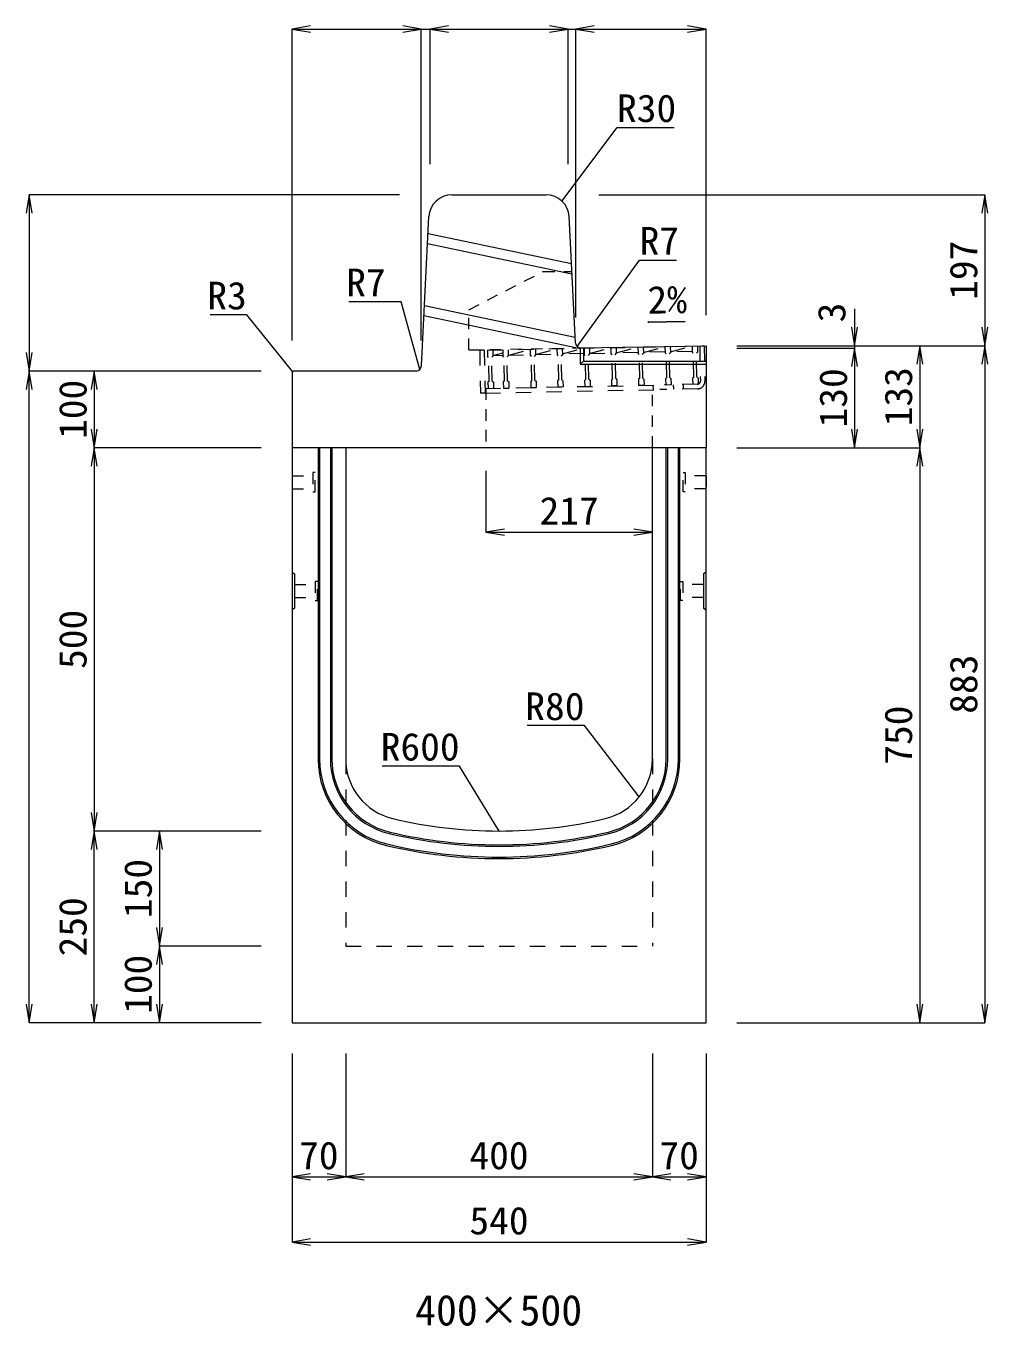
# Model space of a CAD drawing. Units: millimetres at full size. Extents: x -22536 to 51867, y -19720 to 38340.
# Drawn here: x -9951 to -8697, y 33353 to 35048 of the extents above; entities that cross this region are included whole.
import ezdxf
from ezdxf.enums import TextEntityAlignment as Align

# ---------------------------------------------------------------- set-up
doc = ezdxf.new("R2010")
doc.units = ezdxf.units.MM
doc.header["$LTSCALE"] = 20
for name, pattern in [('USER1', [2, 1, -1]), ('USER2', [1.35, 0.75, -0.6]), ('USER3', [1.35, 0.75, -0.6]), ('USER4', [2, 1, -1])]:
    doc.linetypes.add(name, pattern=pattern)
for name, color, linetype, lineweight in [('インサート', 3, 'USER2', 9), ('寸法引出', 7, 'Continuous', 9), ('寸法線', 7, 'Continuous', 13), ('引出線', 4, 'Continuous', 13), ('本体', 2, 'Continuous', 13), ('目地', 132, 'Continuous', 5), ('ｸﾞﾚｰﾁﾝｸﾞ', 7, 'USER4', 9)]:
    doc.layers.add(name, color=color, linetype=linetype, lineweight=lineweight)
doc.layers.add('文字', color=7, linetype='Continuous')
doc.styles.add('ＭＳ 明朝', font='')
doc.styles.get('ＭＳ 明朝').set_extended_font_data('MS Mincho')

# ---------------------------------------------------------------- blocks, each defined once
blk = doc.blocks.new('open_arrow')
at = {"color": 0, "linetype": 'Continuous', "lineweight": -2}
blk.add_lwpolyline([(7.5, 1.25), (0, 0), (7.5, -1.25)], dxfattribs=at)

msp = doc.modelspace()

# ---------------------------------------------------------------- linework, layer by layer
at = {"layer": 'インサート'}
for p, q in [((-9604.44, 34461.66), (-9577.44, 34461.66)), ((-9604.44, 34461.66), (-9604.44, 34444.66)), ((-9574.44, 34465.66), (-9577.44, 34465.66)), ((-9577.44, 34465.66), (-9577.44, 34440.66)), ((-9574.44, 34440.66), (-9574.44, 34465.66)), ((-9094.44, 34465.66), (-9091.44, 34465.66)), ((-9094.44, 34440.66), (-9094.44, 34465.66)), ((-9091.44, 34465.66), (-9091.44, 34440.66)), ((-9064.44, 34461.66), (-9091.44, 34461.66)), ((-9064.44, 34461.66), (-9064.44, 34444.66)), ((-9604.44, 34444.66), (-9577.44, 34444.66)), ((-9577.44, 34440.66), (-9574.44, 34440.66)), ((-9091.44, 34440.66), (-9094.44, 34440.66)), ((-9064.44, 34444.66), (-9091.44, 34444.66)), ((-9571.24, 34323.66), (-9574.24, 34323.66)), ((-9574.24, 34323.66), (-9574.24, 34298.66)), ((-9571.24, 34298.66), (-9571.24, 34323.66)), ((-9097.64, 34323.66), (-9094.64, 34323.66)), ((-9097.64, 34298.66), (-9097.64, 34323.66)), ((-9094.64, 34323.66), (-9094.64, 34298.66)), ((-9601.24, 34319.66), (-9574.24, 34319.66)), ((-9601.24, 34319.66), (-9601.24, 34302.66)), ((-9067.64, 34319.66), (-9094.64, 34319.66)), ((-9067.64, 34319.66), (-9067.64, 34302.66)), ((-9601.24, 34302.66), (-9574.24, 34302.66)), ((-9574.24, 34298.66), (-9571.24, 34298.66)), ((-9094.64, 34298.66), (-9097.64, 34298.66)), ((-9067.64, 34302.66), (-9094.64, 34302.66))]:
    msp.add_line(p, q, dxfattribs=at)
at = {"layer": '寸法引出'}
for p, q in [((-9228.44, 34607.15), (-9224.44, 34611.15)), ((-9224.44, 34611.15), (-9065.22, 34611.15)), ((-9228.44, 34607.15), (-9065.15, 34607.15))]:
    msp.add_line(p, q, dxfattribs=at)
at = {"layer": '寸法線'}
for p, q in [((-9604.44, 35044.19), (-9435.94, 35044.19)), ((-9604.44, 34638.16), (-9604.44, 35044.19)), ((-9483.94, 35044.19), (-9376.44, 35044.19)), ((-9435.94, 34638.16), (-9435.94, 35044.19)), ((-9435.94, 34638.16), (-9435.94, 35044.19)), ((-9424.44, 34868.16), (-9424.44, 35044.19)), ((-9424.44, 35044.19), (-9244.44, 35044.19)), ((-9424.44, 34868.16), (-9424.44, 35044.19)), ((-9292.44, 35044.19), (-9186.44, 35044.19)), ((-9244.44, 34868.16), (-9244.44, 35044.19)), ((-9244.44, 34868.16), (-9244.44, 35044.19)), ((-9234.44, 34668.16), (-9234.44, 35044.19)), ((-9234.44, 35044.19), (-9064.44, 35044.19)), ((-9234.44, 34668.16), (-9234.44, 35044.19)), ((-9064.44, 34671.16), (-9064.44, 35044.19)), ((-9947.38, 34828.16), (-9947.38, 34598.16)), ((-9464.44, 34828.16), (-9947.38, 34828.16)), ((-9204.44, 34828.16), (-8700.66, 34828.16)), ((-8700.66, 34828.16), (-8700.66, 34631.16)), ((-8870.66, 34679.16), (-8870.66, 34580.16)), ((-9024.44, 34631.16), (-8870.66, 34631.16)), ((-9024.44, 34631.16), (-8785.66, 34631.16)), ((-9024.44, 34631.16), (-8700.66, 34631.16)), ((-9024.44, 34631.16), (-8700.66, 34631.16)), ((-9024.44, 34628.16), (-8870.66, 34628.16)), ((-9024.44, 34628.16), (-8870.66, 34628.16)), ((-8870.66, 34628.16), (-8870.66, 34498.16)), ((-8785.66, 34631.16), (-8785.66, 34498.16)), ((-8700.66, 34631.16), (-8700.66, 33748.16)), ((-9644.44, 34598.16), (-9947.38, 34598.16)), ((-9947.38, 33748.16), (-9947.38, 34598.16)), ((-9644.44, 34598.16), (-9947.38, 34598.16)), ((-9862.38, 34598.16), (-9862.38, 34498.16)), ((-9644.44, 34598.16), (-9862.38, 34598.16)), ((-9644.44, 34498.16), (-9862.38, 34498.16)), ((-9862.38, 34498.16), (-9862.38, 33998.16)), ((-9644.44, 34498.16), (-9862.38, 34498.16)), ((-9024.44, 34498.16), (-8870.66, 34498.16)), ((-9024.44, 34498.16), (-8785.66, 34498.16)), ((-9024.44, 34498.16), (-8785.66, 34498.16)), ((-8785.66, 34498.16), (-8785.66, 33748.16)), ((-9351.44, 34468.16), (-9351.44, 34387.94)), ((-9351.44, 34387.94), (-9134.44, 34387.94)), ((-9644.44, 33998.16), (-9862.38, 33998.16)), ((-9862.38, 33748.16), (-9862.38, 33998.16)), ((-9644.44, 33998.16), (-9862.38, 33998.16)), ((-9777.38, 33998.16), (-9777.38, 33848.16)), ((-9644.44, 33998.16), (-9777.38, 33998.16)), ((-9644.44, 33848.16), (-9777.38, 33848.16)), ((-9777.38, 33848.16), (-9777.38, 33748.16)), ((-9644.44, 33848.16), (-9777.38, 33848.16)), ((-9644.44, 33748.16), (-9947.38, 33748.16)), ((-9644.44, 33748.16), (-9862.38, 33748.16)), ((-9644.44, 33748.16), (-9777.38, 33748.16)), ((-9024.44, 33748.16), (-8785.66, 33748.16)), ((-9024.44, 33748.16), (-8700.66, 33748.16)), ((-9604.44, 33708.16), (-9604.44, 33547.01)), ((-9604.44, 33708.16), (-9604.44, 33462.01)), ((-9534.44, 33708.16), (-9534.44, 33547.01)), ((-9534.44, 33708.16), (-9534.44, 33547.01)), ((-9134.44, 33708.16), (-9134.44, 33547.01)), ((-9134.44, 33708.16), (-9134.44, 33547.01)), ((-9064.44, 33708.16), (-9064.44, 33547.01)), ((-9064.44, 33708.16), (-9064.44, 33462.01)), ((-9604.44, 33547.01), (-9534.44, 33547.01)), ((-9534.44, 33547.01), (-9134.44, 33547.01)), ((-9134.44, 33547.01), (-9064.44, 33547.01)), ((-9604.44, 33462.01), (-9064.44, 33462.01))]:
    msp.add_line(p, q, dxfattribs=at)
at = {"layer": '引出線'}
for points in [[(-9252.3, 34819.9), (-9180.54, 34915.75), (-9105.86, 34915.75)], [(-9232.6, 34630.09), (-9151.09, 34742.84), (-9103.16, 34742.84)], [(-9437.77, 34600.09), (-9462.2, 34688.5), (-9530.13, 34688.5)], [(-9603.56, 34597.29), (-9663.41, 34671.38), (-9711.13, 34671.38)], [(-9140.18, 34661.97), (-9091.47, 34662.94), (-9140.22, 34661.96)], [(-9151.68, 34042.59), (-9222.94, 34135.69), (-9297.61, 34135.69)], [(-9334.44, 33998.16), (-9385.8, 34082.91), (-9486.81, 34082.91)]]:
    msp.add_lwpolyline(points, dxfattribs=at)
at = {"layer": '本体', "lineweight": 20}
for p, q in [((-9395.9, 34828.16), (-9272.98, 34828.16)), ((-9435.61, 34604.81), (-9425.86, 34799.66)), ((-9234.78, 34634.93), (-9243.01, 34799.66)), ((-9227.66, 34628.28), (-9064.44, 34631.17)), ((-9064.44, 34631.17), (-9064.44, 34498.16)), ((-9604.44, 34595.16), (-9604.44, 34498.16)), ((-9442.6, 34598.16), (-9601.44, 34598.16)), ((-9064.44, 34498.16), (-9604.44, 34498.16))]:
    msp.add_line(p, q, dxfattribs=at)
at = {"layer": '本体', "lineweight": 9}
for p, q in [((-9239.25, 34724.38), (-9427.64, 34764.07)), ((-9239.92, 34737.81), (-9426.99, 34777.21)), ((-9235.12, 34641.76), (-9431.69, 34683.16)), ((-9234.45, 34628.33), (-9432.34, 34670.02)), ((-9604.44, 34335.66), (-9601.24, 34333.66)), ((-9601.24, 34333.66), (-9601.24, 34288.66)), ((-9064.44, 34335.66), (-9067.64, 34333.66)), ((-9067.64, 34333.66), (-9067.64, 34288.66)), ((-9601.24, 34288.66), (-9604.44, 34286.66)), ((-9067.64, 34288.66), (-9064.44, 34286.66))]:
    msp.add_line(p, q, dxfattribs=at)
at = {"layer": '本体', "linetype": 'USER3', "lineweight": 9}
for p, q in [((-9373.62, 34678.06), (-9276.74, 34728.06)), ((-9276.74, 34728.06), (-9239.43, 34728.06)), ((-9373.62, 34625.71), (-9373.62, 34678.06)), ((-9373.62, 34625.71), (-9227.66, 34628.28)), ((-9351.44, 34575.4), (-9351.44, 34498.16)), ((-9134.44, 34498.16), (-9134.44, 34579.74))]:
    msp.add_line(p, q, dxfattribs=at)
at = {"layer": '本体'}
for p, q in [((-9604.44, 34498.16), (-9604.44, 33748.16)), ((-9534.44, 34498.16), (-9604.44, 34498.16)), ((-9534.44, 34498.16), (-9534.44, 34092.2)), ((-9134.44, 34092.2), (-9134.44, 34498.16)), ((-9064.44, 34498.16), (-9134.44, 34498.16)), ((-9064.44, 33748.16), (-9064.44, 34498.16)), ((-9604.44, 33748.16), (-9064.44, 33748.16))]:
    msp.add_line(p, q, dxfattribs=at)
at = {"layer": '本体', "linetype": 'USER1', "lineweight": 15}
for p, q in [((-9534.44, 34092.2), (-9534.44, 33848.16)), ((-9134.44, 34092.2), (-9134.44, 33848.16)), ((-9534.44, 33848.16), (-9134.44, 33848.16))]:
    msp.add_line(p, q, dxfattribs=at)
at = {"layer": '本体', "lineweight": 20}
for centre, radius, start, end in [((-9395.9, 34798.16), 30, 90, 177.13806), ((-9272.98, 34798.16), 30, 2.86254, 90), ((-9227.79, 34635.28), 7, 182.86254, 271.01187), ((-9601.44, 34595.16), 3, 90, 180), ((-9442.6, 34605.16), 7, 270, 357.13806)]:
    msp.add_arc(centre, radius, start, end, dxfattribs=at)
at = {"layer": '本体'}
for centre, radius, start, end in [((-9454.44, 34092.2), 80, 180, 256.65764), ((-9214.44, 34092.2), 80, 283.34236, 0), ((-9334.44, 34598.16), 600, 256.65764, 283.34236)]:
    msp.add_arc(centre, radius, start, end, dxfattribs=at)
at = {"layer": '目地'}
for p, q in [((-9570.44, 34498.16), (-9570.44, 34092.2)), ((-9568.44, 34498.16), (-9568.44, 34092.2)), ((-9554.44, 34498.16), (-9554.44, 34092.2)), ((-9552.44, 34498.16), (-9552.44, 34092.2)), ((-9116.44, 34092.2), (-9116.44, 34498.16)), ((-9114.44, 34092.2), (-9114.44, 34498.16)), ((-9100.44, 34092.2), (-9100.44, 34498.16)), ((-9098.44, 34092.2), (-9098.44, 34498.16))]:
    msp.add_line(p, q, dxfattribs=at)
for centre, radius, start, end in [((-9454.44, 34092.2), 116, 180, 256.65764), ((-9454.44, 34092.2), 114, 180, 256.65764), ((-9454.44, 34092.2), 100, 180, 256.65764), ((-9454.44, 34092.2), 98, 180, 256.65764), ((-9214.44, 34092.2), 98, 283.34236, 0), ((-9214.44, 34092.2), 100, 283.34236, 0), ((-9214.44, 34092.2), 114, 283.34236, 360), ((-9214.44, 34092.2), 116, 283.34236, 360), ((-9334.44, 34598.16), 634, 256.65764, 283.34236), ((-9334.44, 34598.16), 620, 256.65764, 283.34236), ((-9334.44, 34598.16), 618, 256.65764, 283.34236), ((-9334.44, 34598.16), 636, 256.65764, 283.34236)]:
    msp.add_arc(centre, radius, start, end, dxfattribs=at)
at = {"layer": 'ｸﾞﾚｰﾁﾝｸﾞ'}
for p, q in [((-9349.65, 34625.44), (-9066.7, 34631.1)), ((-9342.65, 34625.58), (-9342.49, 34617.59)), ((-9329.65, 34625.84), (-9329.49, 34617.85)), ((-9322.65, 34625.98), (-9322.49, 34617.99)), ((-9321.71, 34619), (-9293.56, 34626.57)), ((-9293.86, 34626.56), (-9293.7, 34618.56)), ((-9286.86, 34626.7), (-9286.7, 34618.7)), ((-9286.72, 34619.7), (-9258.56, 34627.27)), ((-9258.86, 34627.26), (-9258.7, 34619.26)), ((-9251.86, 34627.4), (-9251.7, 34619.4)), ((-9251.72, 34620.4), (-9223.57, 34627.97)), ((-9223.57, 34627.97), (-9223.41, 34619.97)), ((-9216.57, 34628.11), (-9216.41, 34620.11)), ((-9216.43, 34621.11), (-9188.28, 34628.67)), ((-9188.58, 34628.67), (-9188.42, 34620.67)), ((-9181.58, 34628.81), (-9181.42, 34620.81)), ((-9181.44, 34621.81), (-9153.28, 34629.37)), ((-9153.28, 34629.37), (-9153.12, 34621.37)), ((-9146.29, 34629.51), (-9146.13, 34621.51)), ((-9146.15, 34622.51), (-9117.99, 34630.08)), ((-9117.99, 34630.08), (-9117.83, 34622.08)), ((-9110.99, 34630.22), (-9110.83, 34622.22)), ((-9110.85, 34623.22), (-9082.7, 34630.78)), ((-9082.7, 34630.78), (-9082.54, 34622.78)), ((-9075.7, 34630.92), (-9075.54, 34622.92)), ((-9072.7, 34630.98), (-9071.78, 34584.99)), ((-9066.7, 34631.1), (-9065.78, 34585.11)), ((-9353.64, 34625.36), (-9359.64, 34625.24)), ((-9359.64, 34625.24), (-9358.52, 34569.26)), ((-9353.64, 34625.36), (-9352.52, 34569.38)), ((-9349.65, 34625.44), (-9349.49, 34617.45)), ((-9347.96, 34615.98), (-9349.49, 34617.45)), ((-9347.34, 34584.98), (-9347.96, 34615.98)), ((-9343.96, 34616.06), (-9342.49, 34617.59)), ((-9343.34, 34585.06), (-9343.96, 34616.06)), ((-9342.51, 34618.59), (-9329.57, 34622)), ((-9342.51, 34618.59), (-9329.51, 34618.85)), ((-9327.96, 34616.38), (-9329.49, 34617.85)), ((-9327.34, 34585.38), (-9327.96, 34616.38)), ((-9323.96, 34616.46), (-9322.49, 34617.99)), ((-9323.34, 34585.46), (-9323.96, 34616.46)), ((-9322.51, 34618.99), (-9293.42, 34619.57)), ((-9292.17, 34617.09), (-9293.7, 34618.56)), ((-9291.55, 34586.1), (-9292.17, 34617.09)), ((-9288.17, 34617.17), (-9286.7, 34618.7)), ((-9287.55, 34586.18), (-9288.17, 34617.17)), ((-9286.72, 34619.7), (-9258.42, 34620.27)), ((-9257.17, 34617.79), (-9258.7, 34619.26)), ((-9256.55, 34586.8), (-9257.17, 34617.79)), ((-9253.17, 34617.87), (-9251.7, 34619.4)), ((-9252.55, 34586.88), (-9253.17, 34617.87)), ((-9223.43, 34620.97), (-9251.72, 34620.4)), ((-9221.88, 34618.5), (-9223.41, 34619.97)), ((-9221.26, 34587.5), (-9221.88, 34618.5)), ((-9217.88, 34618.58), (-9216.41, 34620.11)), ((-9217.26, 34587.58), (-9217.88, 34618.58)), ((-9216.43, 34621.11), (-9188.14, 34621.67)), ((-9186.89, 34619.2), (-9188.42, 34620.67)), ((-9186.27, 34588.2), (-9186.89, 34619.2)), ((-9182.89, 34619.28), (-9181.42, 34620.81)), ((-9182.27, 34588.28), (-9182.89, 34619.28)), ((-9153.14, 34622.37), (-9181.44, 34621.81)), ((-9151.6, 34619.9), (-9153.12, 34621.37)), ((-9150.98, 34588.91), (-9151.6, 34619.9)), ((-9147.6, 34619.98), (-9146.13, 34621.51)), ((-9146.98, 34588.99), (-9147.6, 34619.98)), ((-9117.85, 34623.08), (-9146.15, 34622.51)), ((-9116.3, 34620.61), (-9117.83, 34622.08)), ((-9115.68, 34589.62), (-9116.3, 34620.61)), ((-9112.3, 34620.69), (-9110.83, 34622.22)), ((-9111.68, 34589.7), (-9112.3, 34620.69)), ((-9082.56, 34623.78), (-9110.85, 34623.22)), ((-9081.01, 34621.31), (-9082.54, 34622.78)), ((-9080.39, 34590.32), (-9081.01, 34621.31)), ((-9077.01, 34621.39), (-9075.54, 34622.92)), ((-9076.39, 34590.4), (-9077.01, 34621.39)), ((-9352.64, 34575.37), (-9119.49, 34580.04)), ((-9347.34, 34584.98), (-9348.81, 34583.45)), ((-9348.81, 34583.45), (-9348.65, 34575.45)), ((-9348.65, 34575.45), (-9341.65, 34575.59)), ((-9343.34, 34585.06), (-9341.81, 34583.59)), ((-9341.81, 34583.59), (-9341.65, 34575.59)), ((-9327.34, 34585.38), (-9328.81, 34583.85)), ((-9328.81, 34583.85), (-9328.65, 34575.85)), ((-9328.65, 34575.85), (-9321.65, 34575.99)), ((-9323.34, 34585.46), (-9321.81, 34583.99)), ((-9321.81, 34583.99), (-9321.65, 34575.99)), ((-9291.55, 34586.1), (-9293.02, 34584.57)), ((-9293.02, 34584.57), (-9292.86, 34576.57)), ((-9292.86, 34576.57), (-9285.86, 34576.71)), ((-9287.55, 34586.18), (-9286.02, 34584.71)), ((-9286.02, 34584.71), (-9285.86, 34576.71)), ((-9256.55, 34586.8), (-9258.02, 34585.27)), ((-9258.02, 34585.27), (-9257.86, 34577.27)), ((-9250.87, 34577.41), (-9257.86, 34577.27)), ((-9252.55, 34586.88), (-9251.03, 34585.41)), ((-9251.03, 34585.41), (-9250.87, 34577.41)), ((-9221.26, 34587.5), (-9222.73, 34585.97)), ((-9222.73, 34585.97), (-9222.57, 34577.98)), ((-9222.57, 34577.98), (-9215.57, 34578.12)), ((-9217.26, 34587.58), (-9215.73, 34586.11)), ((-9215.73, 34586.11), (-9215.57, 34578.12)), ((-9186.27, 34588.2), (-9187.74, 34586.67)), ((-9187.74, 34586.67), (-9187.58, 34578.68)), ((-9180.58, 34578.82), (-9187.58, 34578.68)), ((-9182.27, 34588.28), (-9180.74, 34586.81)), ((-9180.74, 34586.81), (-9180.58, 34578.82)), ((-9150.98, 34588.91), (-9152.45, 34587.38)), ((-9152.45, 34587.38), (-9152.29, 34579.38)), ((-9145.29, 34579.52), (-9152.29, 34579.38)), ((-9146.98, 34588.99), (-9145.45, 34587.52)), ((-9145.45, 34587.52), (-9145.29, 34579.52)), ((-9133.69, 34579.75), (-9133.57, 34573.75)), ((-9075.58, 34574.91), (-9124.57, 34573.93)), ((-9075.7, 34580.91), (-9118.69, 34580.05)), ((-9115.68, 34589.62), (-9117.15, 34588.09)), ((-9117.15, 34588.09), (-9116.99, 34580.09)), ((-9110.11, 34580.04), (-9117.1, 34579.76)), ((-9111.68, 34589.7), (-9110.15, 34588.23)), ((-9110.15, 34588.23), (-9109.99, 34580.23)), ((-9107.19, 34580.28), (-9107.07, 34574.28)), ((-9094.2, 34580.54), (-9094.08, 34574.54)), ((-9080.39, 34590.32), (-9081.86, 34588.79)), ((-9081.86, 34588.79), (-9081.7, 34580.79)), ((-9074.7, 34580.93), (-9081.7, 34580.79)), ((-9076.39, 34590.4), (-9074.86, 34588.93)), ((-9074.86, 34588.93), (-9074.7, 34580.93)), ((-9352.52, 34569.38), (-9358.52, 34569.26)), ((-9352.52, 34569.38), (-9124.57, 34573.93))]:
    msp.add_line(p, q, dxfattribs=at)
at = {"layer": 'ｸﾞﾚｰﾁﾝｸﾞ', "linetype": 'Continuous', "lineweight": 20}
for p, q in [((-9228.44, 34628.27), (-9228.44, 34607.15)), ((-9224.44, 34628.34), (-9224.44, 34611.15))]:
    msp.add_line(p, q, dxfattribs=at)
at = {"layer": 'ｸﾞﾚｰﾁﾝｸﾞ'}
for radius, start, end in [(4, 271.14586, 1.14572), (10, 271.14571, 1.14575)]:
    msp.add_arc((-9075.78, 34584.91), radius, start, end, dxfattribs=at)

# ---------------------------------------------------------------- block references
at = {"layer": '寸法線', "xscale": 3.2, "yscale": 3.2}
for p in [(-9604.44, 35044.19), (-9424.44, 35044.19), (-9424.44, 35044.19), (-9234.44, 35044.19), (-9234.44, 35044.19), (-9351.44, 34387.94), (-9604.44, 33547.01), (-9534.44, 33547.01), (-9134.44, 33547.01), (-9604.44, 33462.01)]:
    msp.add_blockref('open_arrow', p, dxfattribs=at)
for p, rotation in [((-9435.94, 35044.19), 180), ((-9435.94, 35044.19), 180), ((-9244.44, 35044.19), 180), ((-9244.44, 35044.19), 180), ((-9064.44, 35044.19), 180), ((-9947.38, 34828.16), 270), ((-8700.66, 34828.16), 270), ((-8870.66, 34631.16), 90), ((-8700.66, 34631.16), 90), ((-8870.66, 34628.16), 270), ((-8870.66, 34628.16), 270), ((-8785.66, 34631.16), 270), ((-8700.66, 34631.16), 270), ((-9947.38, 34598.16), 90), ((-9947.38, 34598.16), 270), ((-9862.38, 34598.16), 270), ((-9862.38, 34498.16), 90), ((-8870.66, 34498.16), 90), ((-8785.66, 34498.16), 90), ((-9862.38, 34498.16), 270), ((-8785.66, 34498.16), 270), ((-9134.44, 34387.94), 180), ((-9862.38, 33998.16), 90), ((-9862.38, 33998.16), 270), ((-9777.38, 33998.16), 270), ((-9777.38, 33848.16), 90), ((-9777.38, 33848.16), 270), ((-9947.38, 33748.16), 90), ((-9862.38, 33748.16), 90), ((-9777.38, 33748.16), 90), ((-8785.66, 33748.16), 90), ((-8700.66, 33748.16), 90), ((-9534.44, 33547.01), 180), ((-9134.44, 33547.01), 180), ((-9064.44, 33547.01), 180), ((-9064.44, 33462.01), 180)]:
    msp.add_blockref('open_arrow', p, dxfattribs=dict(at, rotation=rotation))
at = {"layer": '引出線'}
for p, xscale, yscale, rotation in [((-9252.3, 34819.9), 0.16, 0.16, 53.2), ((-9140.18, 34661.97), 0.16, 0.16, 1.1), ((-9232.6, 34630.09), 0.16, 0.16, 54.1), ((-9603.56, 34597.29), 0.16, 0.16, 128.9), ((-9437.77, 34600.09), 0.16, 0.16, 105.4), ((-9151.68, 34042.59), 0.133, 0.133, 127.4), ((-9334.44, 33998.16), 0.133, 0.133, 121.2)]:
    msp.add_blockref('open_arrow', p, dxfattribs=dict(at, xscale=xscale, yscale=yscale, rotation=rotation))

# ---------------------------------------------------------------- texts
at = {"layer": '寸法線', "style": 'ＭＳ 明朝', "width": 1.05}
for s, p in [('197', (-8728.66, 34729.66)), ('3', (-8900.66, 34674.5)), ('130', (-8898.66, 34563.16)), ('133', (-8813.66, 34564.66)), ('100', (-9890.38, 34548.16)), ('500', (-9890.38, 34248.16)), ('883', (-8728.66, 34189.66)), ('750', (-8813.66, 34123.16)), ('150', (-9805.38, 33923.16)), ('250', (-9890.38, 33873.16)), ('100', (-9805.38, 33798.16))]:
    msp.add_text(s, height=36.03, rotation=90, dxfattribs=at).set_placement(p, align=Align.MIDDLE_CENTER)
for s, p in [('217', (-9242.94, 34415.94)), ('70', (-9569.44, 33575.01)), ('400', (-9334.44, 33575.01)), ('70', (-9099.44, 33575.01)), ('540', (-9334.44, 33490.01))]:
    msp.add_text(s, height=36.03, dxfattribs=at).set_placement(p, align=Align.MIDDLE_CENTER)
at = {"layer": '引出線', "style": 'ＭＳ 明朝', "width": 1.05}
for s, p in [('R30', (-9180.54, 34958.95)), ('R7', (-9151.09, 34786.04))]:
    msp.add_text(s, height=36.03, dxfattribs=at).set_placement(p, align=Align.TOP_LEFT)
for s, p in [('R7', (-9482.2, 34731.7)), ('R3', (-9663.41, 34714.58)), ('R80', (-9222.94, 34178.89)), ('R600', (-9385.8, 34126.11))]:
    msp.add_text(s, height=36.03, dxfattribs=at).set_placement(p, align=Align.TOP_RIGHT)
msp.add_text('2%', height=36.03, rotation=1.146, dxfattribs=at).set_placement((-9141.15, 34708.86), align=Align.TOP_LEFT)
at = {"layer": '文字', "style": 'ＭＳ 明朝'}
msp.add_text('400×500', height=40.03, dxfattribs=at).set_placement((-9334.92, 33373.19), align=Align.MIDDLE_CENTER)

doc.saveas('drawing.dxf')
